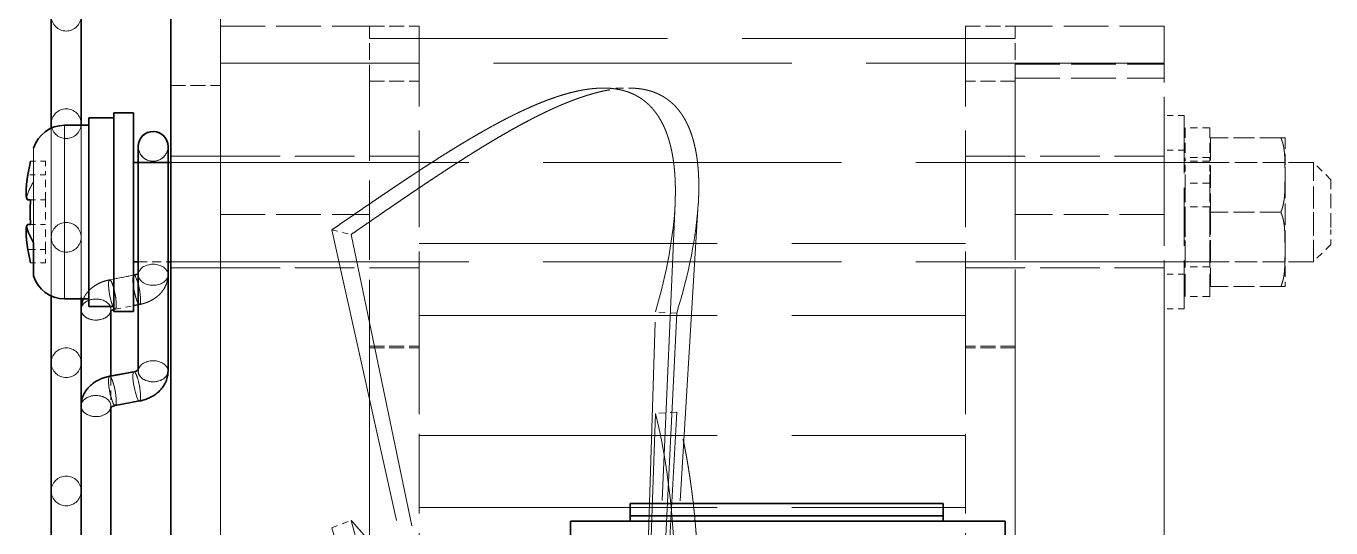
# Model space of a CAD drawing. Extents: x 23 to 587, y 4 to 413.
# Drawn here: x 453.18 to 479.45, y 228.06 to 238.17 of the extents above; entities that cross this region are included whole.
import ezdxf

# ---------------------------------------------------------------- set-up
doc = ezdxf.new("R2010")
doc.units = 0
doc.linetypes.add('DASHED', pattern=[15, 12, -3])
doc.layers.get('0').update_dxf_attribs({"lineweight": 13})

# ---------------------------------------------------------------- blocks, each defined once
blk = doc.blocks.new('BLOCK437')
at = {"color": 7, "lineweight": 35}
for p, q in [((-115.8, 222.8), (-115.8, 89.442)), ((-120.608, 104.284), (-120.608, 202.516)), ((-120.608, 104.284), (-120.608, 202.516)), ((-119.408, 108.716), (-119.408, 198.084)), ((-119.408, 108.716), (-119.408, 198.084)), ((-119.408, 108.716), (-119.408, 198.084)), ((-119.408, 108.716), (-119.408, 198.084)), ((-119.408, 198.084), (-119.408, 154.523)), ((-118.208, 198.034), (-118.208, 154.523)), ((-118.208, 198.034), (-118.208, 158.412)), ((-118.208, 198.034), (-118.208, 158.412)), ((-118.208, 198.034), (-118.208, 154.523)), ((-119.408, 112.138), (-119.408, 194.662))]:
    blk.add_line(p, q, dxfattribs=at)
at = {"color": 7, "linetype": 'DASHED', "lineweight": 13}
for p, q in [((-113.8, 89.442), (-113.8, 222.8)), ((-113.8, 222.7), (-113.8, 89.442)), ((-120.608, 213.8), (-120.608, 93)), ((-107.8, 212.9), (-81.8, 212.9)), ((-75.8, 211.9), (-113.8, 211.9)), ((-81.8, 176.581), (-81.8, 211.304)), ((-120.608, 209.464), (-120.608, 97.336)), ((-119.408, 209.4), (-119.408, 97.4)), ((-115.8, 207.9), (-69.793, 207.9)), ((-95.494, 206.26), (-96.797, 176.383)), ((-94.56, 206.235), (-96.391, 176.372)), ((-113.8, 101), (-113.8, 205.8)), ((-107.8, 101), (-107.8, 205.8)), ((-81.8, 101), (-81.8, 205.8)), ((-75.8, 101), (-75.8, 205.8)), ((-120.608, 204.885), (-120.608, 101.915)), ((-120.608, 101.915), (-120.608, 204.885)), ((-109.316, 205.184), (-102.807, 175.915)), ((-108.534, 205), (-102.467, 175.835)), ((-105.8, 204.634), (-83.8, 204.634)), ((-105.8, 204.634), (-83.8, 204.634)), ((-115.8, 203.9), (-69.793, 203.9)), ((-119.408, 202.042), (-119.408, 154.519)), ((-119.408, 201.973), (-119.408, 154.52)), ((-119.408, 201.973), (-119.408, 158.412)), ((-105.8, 201.733), (-83.8, 201.733)), ((-105.8, 201.733), (-83.8, 201.733)), ((-97.142, 174.479), (-96.287, 201.881)), ((-95.431, 201.832), (-96.77, 174.457)), ((-120.608, 106.97), (-120.608, 199.83)), ((-120.608, 199.83), (-120.608, 106.97)), ((-119.408, 199.83), (-119.408, 154.521)), ((-119.408, 198.086), (-119.408, 158.412)), ((-119.408, 198.084), (-119.408, 154.523)), ((-97.142, 172.698), (-96.287, 197.786)), ((-95.431, 197.843), (-96.77, 172.723)), ((-105.8, 196.898), (-83.8, 196.898)), ((-105.8, 196.898), (-83.8, 196.898)), ((-120.608, 112.138), (-120.608, 194.662)), ((-120.608, 194.662), (-120.608, 112.138)), ((-119.408, 194.662), (-119.408, 154.521)), ((-105.8, 193.998), (-83.8, 193.998)), ((-105.8, 193.998), (-83.8, 193.998)), ((-108.534, 193.475), (-102.467, 170.824)), ((-109.316, 193.172), (-102.807, 170.692))]:
    blk.add_line(p, q, dxfattribs=at)
at = {"color": 7, "lineweight": 13}
blk.add_line((-113.8, 222.7), (-113.8, 89.442), dxfattribs=at)
at = {"color": 7, "lineweight": 35, "ltscale": 0.112897}
blk.add_line((-120.608, 209.284), (-120.608, 213.8), dxfattribs=at)
at = {"color": 7, "lineweight": 35, "ltscale": 0.109393}
blk.add_line((-119.408, 213.8), (-119.408, 209.424), dxfattribs=at)
at = {"color": 7, "lineweight": 35, "ltscale": 0.11}
blk.add_line((-119.408, 209.4), (-119.408, 213.8), dxfattribs=at)
at = {"color": 7, "linetype": 'DASHED', "lineweight": 13, "ltscale": 0.19}
for p, q in [((-113.8, 213.4), (-113.8, 205.8)), ((-75.8, 213.4), (-75.8, 205.8))]:
    blk.add_line(p, q, dxfattribs=at)
at = {"color": 7, "linetype": 'DASHED', "lineweight": 13, "ltscale": 0.15}
for p, q in [((-113.8, 213.4), (-107.8, 213.4)), ((-75.8, 213.4), (-81.8, 213.4)), ((-81.8, 211.87), (-75.8, 211.87)), ((-81.8, 211.304), (-75.8, 211.304)), ((-113.8, 205.8), (-107.8, 205.8)), ((-113.8, 205.8), (-107.8, 205.8)), ((-75.8, 205.8), (-81.8, 205.8)), ((-75.8, 205.8), (-81.8, 205.8))]:
    blk.add_line(p, q, dxfattribs=at)
at = {"color": 7, "linetype": 'DASHED', "lineweight": 13, "ltscale": 0.05565}
for p, q in [((-107.8, 211.174), (-107.8, 213.4)), ((-81.8, 211.174), (-81.8, 213.4))]:
    blk.add_line(p, q, dxfattribs=at)
at = {"color": 7, "linetype": 'DASHED', "lineweight": 13, "ltscale": 0.05}
for p, q in [((-107.8, 213.4), (-105.8, 213.4)), ((-107.8, 213.4), (-105.8, 213.4)), ((-83.8, 213.4), (-81.8, 213.4)), ((-83.8, 213.4), (-81.8, 213.4)), ((-107.8, 211.174), (-105.8, 211.174)), ((-107.8, 211.174), (-105.8, 211.174)), ((-81.8, 211.174), (-83.8, 211.174)), ((-81.8, 211.174), (-83.8, 211.174)), ((-115.8, 211), (-113.8, 211)), ((-115.8, 208.15), (-113.8, 208.15)), ((-115.8, 208.15), (-113.8, 208.15)), ((-113.8, 208.15), (-115.8, 208.15)), ((-113.8, 208.15), (-115.8, 208.15)), ((-115.8, 203.65), (-113.8, 203.65)), ((-115.8, 203.65), (-113.8, 203.65)), ((-113.8, 203.65), (-115.8, 203.65)), ((-113.8, 203.65), (-115.8, 203.65)), ((-107.8, 200.502), (-105.8, 200.502)), ((-107.8, 200.502), (-105.8, 200.502)), ((-107.8, 200.426), (-105.8, 200.426)), ((-107.8, 200.426), (-105.8, 200.426)), ((-81.8, 200.502), (-83.8, 200.502)), ((-81.8, 200.502), (-83.8, 200.502)), ((-81.8, 200.426), (-83.8, 200.426)), ((-81.8, 200.426), (-83.8, 200.426))]:
    blk.add_line(p, q, dxfattribs=at)
at = {"color": 7, "linetype": 'DASHED', "lineweight": 13, "ltscale": 0.32435}
for p, q in [((-105.8, 200.426), (-105.8, 213.4)), ((-83.8, 200.426), (-83.8, 213.4))]:
    blk.add_line(p, q, dxfattribs=at)
at = {"color": 7, "linetype": 'DASHED', "lineweight": 13, "ltscale": 0.014144}
blk.add_line((-81.8, 211.87), (-81.8, 211.304), dxfattribs=at)
at = {"color": 7, "linetype": 'DASHED', "lineweight": 13, "ltscale": 0.266794}
for p, q in [((-107.8, 211.174), (-107.8, 200.502)), ((-81.8, 211.174), (-81.8, 200.502)), ((-105.8, 189.754), (-105.8, 200.426)), ((-83.8, 189.754), (-83.8, 200.426))]:
    blk.add_line(p, q, dxfattribs=at)
at = {"color": 7, "linetype": 'DASHED', "lineweight": 13, "ltscale": 0.025788}
blk.add_line((-98.385, 210.9), (-97.354, 210.9), dxfattribs=at)
at = {"color": 7, "lineweight": 35, "ltscale": 0.140545}
blk.add_line((-119.093, 204.078), (-119.093, 209.7), dxfattribs=at)
at = {"color": 7, "lineweight": 35, "ltscale": 0.025}
for p, q in [((-119.093, 209.7), (-118.093, 209.7)), ((-119.093, 202.1), (-118.093, 202.1))]:
    blk.add_line(p, q, dxfattribs=at)
at = {"color": 7, "lineweight": 35, "ltscale": 0.147943}
for p, q in [((-118.093, 203.982), (-118.093, 209.9)), ((-117.293, 203.982), (-117.293, 209.9))]:
    blk.add_line(p, q, dxfattribs=at)
at = {"color": 7, "lineweight": 35, "ltscale": 0.02}
for p, q in [((-118.093, 209.9), (-117.293, 209.9)), ((-118.093, 201.9), (-117.293, 201.9))]:
    blk.add_line(p, q, dxfattribs=at)
at = {"color": 7, "linetype": 'DASHED', "lineweight": 13, "ltscale": 0.02}
for p, q in [((-75, 209.8), (-75.8, 209.8)), ((-75, 208.4), (-75.8, 208.4)), ((-75, 203.4), (-75.8, 203.4)), ((-75, 202), (-75.8, 202))]:
    blk.add_line(p, q, dxfattribs=at)
at = {"color": 7, "linetype": 'DASHED', "lineweight": 13, "ltscale": 0.195}
for p, q in [((-75.8, 209.8), (-75.8, 202)), ((-75, 209.8), (-75, 202))]:
    blk.add_line(p, q, dxfattribs=at)
at = {"color": 7, "lineweight": 35, "ltscale": 0.004501}
blk.add_line((-120.608, 209.284), (-120.608, 209.464), dxfattribs=at)
at = {"color": 7, "linetype": 'DASHED', "lineweight": 13, "ltscale": 0.169208}
blk.add_line((-120.608, 202.516), (-120.608, 209.284), dxfattribs=at)
at = {"color": 7, "linetype": 'DASHED', "lineweight": 13, "ltscale": 0.169207}
blk.add_line((-120.608, 202.516), (-120.608, 209.284), dxfattribs=at)
at = {"color": 7, "linetype": 'DASHED', "lineweight": 13, "ltscale": 0.04555}
blk.add_line((-120.072, 207.578), (-120.072, 209.4), dxfattribs=at)
at = {"color": 7, "lineweight": 13, "ltscale": 0.12945}
blk.add_line((-120.072, 204.222), (-120.072, 209.4), dxfattribs=at)
at = {"color": 7, "lineweight": 35, "ltscale": 0.024475}
for p, q in [((-120.072, 209.4), (-119.093, 209.4)), ((-120.072, 202.4), (-119.093, 202.4))]:
    blk.add_line(p, q, dxfattribs=at)
at = {"color": 7, "lineweight": 35, "ltscale": 0.001604}
for p, q in [((-119.408, 209.464), (-119.408, 209.4)), ((-119.408, 209.4), (-119.408, 209.464))]:
    blk.add_line(p, q, dxfattribs=at)
at = {"color": 7, "linetype": 'DASHED', "lineweight": 13, "ltscale": 0.174281}
blk.add_line((-119.408, 209.424), (-119.408, 202.453), dxfattribs=at)
at = {"color": 7, "linetype": 'DASHED', "lineweight": 13, "ltscale": 0.175}
blk.add_line((-119.408, 202.4), (-119.408, 209.4), dxfattribs=at)
blk.add_line((-119.408, 202.4), (-119.408, 209.4), dxfattribs=at)
at = {"color": 7, "linetype": 'DASHED', "lineweight": 13, "ltscale": 0.033579}
for p, q in [((-74.962, 209.3), (-74.962, 207.957)), ((-73.962, 209.3), (-73.962, 207.957))]:
    blk.add_line(p, q, dxfattribs=at)
at = {"color": 7, "linetype": 'DASHED', "lineweight": 13, "ltscale": 0.025}
for p, q in [((-73.962, 209.3), (-74.962, 209.3)), ((-73.962, 208.1), (-74.962, 208.1)), ((-73.962, 207.957), (-74.962, 207.957)), ((-120.843, 206.4), (-120.843, 207.4)), ((-73.962, 207.072), (-74.962, 207.072)), ((-120.843, 206.4), (-120.843, 205.4)), ((-73.962, 206.115), (-74.962, 206.115)), ((-120.843, 204.4), (-120.843, 205.4)), ((-73.962, 203.7), (-74.962, 203.7)), ((-73.962, 202.5), (-74.962, 202.5))]:
    blk.add_line(p, q, dxfattribs=at)
at = {"color": 7, "lineweight": 35, "ltscale": 0.06875}
for p, q in [((-117.108, 208.55), (-117.108, 205.8)), ((-115.908, 208.55), (-115.908, 205.8))]:
    blk.add_line(p, q, dxfattribs=at)
at = {"color": 7, "linetype": 'DASHED', "lineweight": 13, "ltscale": 0.020136}
for p, q in [((-117.108, 207.745), (-117.108, 208.55)), ((-117.108, 208.55), (-117.108, 207.745))]:
    blk.add_line(p, q, dxfattribs=at)
at = {"color": 7, "linetype": 'DASHED', "lineweight": 13, "ltscale": 0.117364}
blk.add_line((-117.108, 203.855), (-117.108, 208.55), dxfattribs=at)
at = {"color": 7, "lineweight": 35, "ltscale": 0.01625}
blk.add_line((-115.908, 207.9), (-115.908, 208.55), dxfattribs=at)
at = {"color": 7, "lineweight": 35, "ltscale": 0.016266}
blk.add_line((-115.908, 208.55), (-115.908, 207.899), dxfattribs=at)
at = {"color": 7, "lineweight": 35, "ltscale": 0.016251}
blk.add_line((-115.908, 207.9), (-115.908, 208.55), dxfattribs=at)
at = {"color": 7, "linetype": 'DASHED', "lineweight": 13, "ltscale": 0.075}
for p, q in [((-73.94, 208.9), (-73.94, 205.9)), ((-70.94, 207.9), (-73.94, 207.9)), ((-73.94, 205.9), (-73.94, 202.9)), ((-70.94, 203.9), (-73.94, 203.9))]:
    blk.add_line(p, q, dxfattribs=at)
at = {"color": 7, "linetype": 'DASHED', "lineweight": 13, "ltscale": 0.070753}
for p, q in [((-71.109, 208.9), (-73.94, 208.9)), ((-71.109, 205.9), (-73.94, 205.9)), ((-71.109, 205.9), (-73.94, 205.9)), ((-71.109, 202.9), (-73.94, 202.9))]:
    blk.add_line(p, q, dxfattribs=at)
at = {"color": 7, "linetype": 'DASHED', "lineweight": 13, "ltscale": 0.004247}
for p, q in [((-71.109, 208.9), (-70.94, 208.9)), ((-70.94, 202.9), (-71.109, 202.9))]:
    blk.add_line(p, q, dxfattribs=at)
at = {"color": 7, "linetype": 'DASHED', "lineweight": 13, "ltscale": 0.037495}
blk.add_line((-70.94, 208.9), (-70.94, 207.4), dxfattribs=at)
at = {"color": 7, "linetype": 'DASHED', "lineweight": 13, "ltscale": 0.033466}
blk.add_line((-121.318, 207.133), (-121.318, 208.471), dxfattribs=at)
at = {"color": 7, "lineweight": 13, "ltscale": 0.095106}
blk.add_line((-121.318, 204.667), (-121.318, 208.471), dxfattribs=at)
at = {"color": 7, "linetype": 'DASHED', "lineweight": 13, "ltscale": 0.2}
for p, q in [((-113.8, 208.15), (-105.8, 208.15)), ((-113.8, 208.15), (-105.8, 208.15)), ((-83.8, 208.15), (-75.8, 208.15)), ((-83.8, 208.15), (-75.8, 208.15)), ((-113.8, 203.65), (-105.8, 203.65)), ((-113.8, 203.65), (-105.8, 203.65)), ((-83.8, 203.65), (-75.8, 203.65)), ((-83.8, 203.65), (-75.8, 203.65))]:
    blk.add_line(p, q, dxfattribs=at)
at = {"color": 7, "linetype": 'DASHED', "lineweight": 13, "ltscale": 0.014978}
for p, q in [((-120.843, 207.95), (-121.442, 207.95)), ((-120.843, 206.4), (-121.442, 206.4)), ((-120.843, 205.4), (-121.442, 205.4)), ((-120.843, 203.85), (-121.442, 203.85))]:
    blk.add_line(p, q, dxfattribs=at)
at = {"color": 7, "linetype": 'DASHED', "lineweight": 13, "ltscale": 0.01375}
for p, q in [((-120.843, 207.95), (-120.843, 207.4)), ((-120.843, 204.4), (-120.843, 203.85))]:
    blk.add_line(p, q, dxfattribs=at)
at = {"color": 7, "linetype": 'DASHED', "lineweight": 13, "ltscale": 0.12945}
blk.add_line((-120.072, 202.4), (-120.072, 207.578), dxfattribs=at)
at = {"color": 7, "lineweight": 35, "ltscale": 0.037317}
blk.add_line((-117.293, 207.9), (-115.8, 207.9), dxfattribs=at)
at = {"color": 7, "linetype": 'DASHED', "lineweight": 13, "ltscale": 0.109234}
for p, q in [((-117.108, 203.375), (-117.108, 207.745)), ((-117.108, 207.745), (-117.108, 203.375)), ((-117.108, 199.486), (-117.108, 203.855))]:
    blk.add_line(p, q, dxfattribs=at)
at = {"color": 7, "linetype": 'DASHED', "lineweight": 13, "ltscale": 0.003886}
blk.add_line((-115.908, 207.745), (-115.908, 207.9), dxfattribs=at)
at = {"color": 7, "linetype": 'DASHED', "lineweight": 13, "ltscale": 0.099999}
blk.add_line((-115.908, 203.9), (-115.908, 207.9), dxfattribs=at)
at = {"color": 7, "linetype": 'DASHED', "lineweight": 13, "ltscale": 0.00387}
blk.add_line((-115.908, 207.899), (-115.908, 207.745), dxfattribs=at)
at = {"color": 7, "linetype": 'DASHED', "lineweight": 13, "ltscale": 0.096114}
blk.add_line((-115.908, 203.9), (-115.908, 207.745), dxfattribs=at)
at = {"color": 7, "linetype": 'DASHED', "lineweight": 13, "ltscale": 0.096115}
blk.add_line((-115.908, 207.745), (-115.908, 203.9), dxfattribs=at)
at = {"color": 7, "linetype": 'DASHED', "lineweight": 13, "ltscale": 0.022109}
for p, q in [((-74.962, 207.072), (-74.962, 207.957)), ((-73.962, 207.072), (-73.962, 207.957))]:
    blk.add_line(p, q, dxfattribs=at)
at = {"color": 7, "linetype": 'DASHED', "lineweight": 13, "ltscale": 0.073971}
for p, q in [((-69.793, 204.941), (-69.793, 207.9)), ((-69.793, 203.9), (-69.793, 206.859))]:
    blk.add_line(p, q, dxfattribs=at)
at = {"color": 7, "linetype": 'DASHED', "lineweight": 13, "ltscale": 0.024749}
for p, q in [((-69.093, 207.2), (-69.793, 207.9)), ((-69.093, 204.6), (-69.793, 203.9))]:
    blk.add_line(p, q, dxfattribs=at)
at = {"color": 7, "linetype": 'DASHED', "lineweight": 13, "ltscale": 0.01775}
for p, q in [((-120.843, 207.4), (-121.553, 207.4)), ((-120.843, 207.4), (-121.553, 207.4)), ((-120.843, 204.4), (-121.553, 204.4))]:
    blk.add_line(p, q, dxfattribs=at)
at = {"color": 7, "linetype": 'DASHED', "lineweight": 13, "ltscale": 0.095106}
blk.add_line((-121.318, 203.329), (-121.318, 207.133), dxfattribs=at)
at = {"color": 7, "linetype": 'DASHED', "lineweight": 13, "ltscale": 0.09304}
for p, q in [((-74.962, 207.422), (-74.962, 203.7)), ((-73.962, 207.422), (-73.962, 203.7))]:
    blk.add_line(p, q, dxfattribs=at)
at = {"color": 7, "linetype": 'DASHED', "lineweight": 13, "ltscale": 0.001533}
blk.add_line((-70.94, 207.4), (-70.94, 207.339), dxfattribs=at)
at = {"color": 7, "linetype": 'DASHED', "lineweight": 13, "ltscale": 0.072684}
blk.add_line((-70.94, 207.338), (-70.94, 204.431), dxfattribs=at)
at = {"color": 7, "linetype": 'DASHED', "lineweight": 13, "ltscale": 0.048081}
blk.add_line((-69.093, 205.277), (-69.093, 207.2), dxfattribs=at)
at = {"color": 7, "lineweight": 35, "ltscale": 0.002772}
for p, q in [((-121.442, 206.4), (-121.553, 206.4)), ((-121.442, 205.4), (-121.553, 205.4))]:
    blk.add_line(p, q, dxfattribs=at)
at = {"color": 7, "linetype": 'DASHED', "lineweight": 13, "ltscale": 0.090379}
for p, q in [((-74.962, 206.115), (-74.962, 202.5)), ((-73.962, 206.115), (-73.962, 202.5))]:
    blk.add_line(p, q, dxfattribs=at)
at = {"color": 7, "lineweight": 35, "ltscale": 0.048614}
for p, q in [((-117.108, 205.8), (-117.108, 203.855)), ((-115.908, 205.8), (-115.908, 203.855))]:
    blk.add_line(p, q, dxfattribs=at)
at = {"color": 7, "linetype": 'DASHED', "lineweight": 13, "ltscale": 0.062134}
for p, q in [((-119.408, 204.885), (-119.408, 202.4)), ((-119.408, 202.4), (-119.408, 204.885))]:
    blk.add_line(p, q, dxfattribs=at)
at = {"color": 7, "linetype": 'DASHED', "lineweight": 13, "ltscale": 0.020089}
blk.add_line((-109.316, 205.184), (-108.534, 205), dxfattribs=at)
at = {"color": 7, "linetype": 'DASHED', "lineweight": 13, "ltscale": 0.016919}
blk.add_line((-69.093, 204.6), (-69.093, 205.277), dxfattribs=at)
at = {"color": 7, "lineweight": 13, "ltscale": 0.00588}
blk.add_line((-121.318, 204.4), (-121.553, 204.4), dxfattribs=at)
at = {"color": 7, "lineweight": 35, "ltscale": 0.033466}
blk.add_line((-121.318, 203.329), (-121.318, 204.667), dxfattribs=at)
at = {"color": 7, "linetype": 'DASHED', "lineweight": 13, "ltscale": 0.01187}
blk.add_line((-120.843, 204.4), (-121.318, 204.4), dxfattribs=at)
at = {"color": 7, "linetype": 'DASHED', "lineweight": 13, "ltscale": 0.000770587}
blk.add_line((-70.94, 204.4), (-70.94, 204.431), dxfattribs=at)
at = {"color": 7, "linetype": 'DASHED', "lineweight": 13, "ltscale": 0.0007728}
blk.add_line((-70.94, 204.369), (-70.94, 204.4), dxfattribs=at)
at = {"color": 7, "linetype": 'DASHED', "lineweight": 13, "ltscale": 0.036724}
blk.add_line((-70.94, 204.369), (-70.94, 202.9), dxfattribs=at)
at = {"color": 7, "lineweight": 13, "ltscale": 0.04555}
blk.add_line((-120.072, 202.4), (-120.072, 204.222), dxfattribs=at)
at = {"color": 7, "lineweight": 35, "ltscale": 0.049454}
blk.add_line((-119.093, 202.1), (-119.093, 204.078), dxfattribs=at)
at = {"color": 7, "lineweight": 35, "ltscale": 0.052057}
for p, q in [((-118.093, 201.9), (-118.093, 203.982)), ((-117.293, 201.9), (-117.293, 203.982))]:
    blk.add_line(p, q, dxfattribs=at)
at = {"color": 7, "lineweight": 35, "ltscale": 0.004612}
blk.add_line((-117.293, 203.9), (-117.108, 203.9), dxfattribs=at)
at = {"color": 7, "linetype": 'DASHED', "lineweight": 13, "ltscale": 0.03}
blk.add_line((-117.108, 203.9), (-115.908, 203.9), dxfattribs=at)
at = {"color": 7, "lineweight": 35, "ltscale": 0.109234}
for p, q in [((-117.108, 203.855), (-117.108, 199.486)), ((-115.908, 203.855), (-115.908, 199.486)), ((-115.908, 199.486), (-115.908, 203.855))]:
    blk.add_line(p, q, dxfattribs=at)
at = {"color": 7, "lineweight": 35, "ltscale": 0.013121}
blk.add_line((-115.908, 203.375), (-115.908, 203.9), dxfattribs=at)
at = {"color": 7, "lineweight": 35, "ltscale": 0.013119}
blk.add_line((-115.908, 203.9), (-115.908, 203.375), dxfattribs=at)
at = {"color": 7, "lineweight": 35, "ltscale": 0.001114}
blk.add_line((-115.908, 203.855), (-115.908, 203.9), dxfattribs=at)
at = {"color": 7, "lineweight": 35, "ltscale": 0.002705}
blk.add_line((-115.908, 203.9), (-115.8, 203.9), dxfattribs=at)
at = {"color": 7, "linetype": 'DASHED', "lineweight": 13, "ltscale": 0.02461}
for p, q in [((-118.26, 203.171), (-117.293, 203.354)), ((-117.293, 203.354), (-118.26, 203.171))]:
    blk.add_line(p, q, dxfattribs=at)
at = {"color": 7, "lineweight": 35, "ltscale": 0.000324868}
blk.add_line((-117.293, 203.354), (-117.28, 203.356), dxfattribs=at)
at = {"color": 7, "lineweight": 35, "ltscale": 0.000324867}
blk.add_line((-117.28, 203.356), (-117.293, 203.354), dxfattribs=at)
at = {"color": 7, "lineweight": 35, "ltscale": 0.000300217}
blk.add_line((-115.908, 203.375), (-115.908, 203.363), dxfattribs=at)
at = {"color": 7, "lineweight": 35, "ltscale": 0.010278}
blk.add_line((-119.408, 202.453), (-119.408, 202.042), dxfattribs=at)
at = {"color": 7, "lineweight": 35, "ltscale": 0.01068}
blk.add_line((-119.408, 201.973), (-119.408, 202.4), dxfattribs=at)
at = {"color": 7, "lineweight": 35, "ltscale": 0.010676}
for p, q in [((-119.408, 201.973), (-119.408, 202.4)), ((-119.408, 202.4), (-119.408, 201.973))]:
    blk.add_line(p, q, dxfattribs=at)
at = {"color": 7, "lineweight": 35, "ltscale": 0.010681}
blk.add_line((-119.408, 201.973), (-119.408, 202.4), dxfattribs=at)
at = {"color": 7, "linetype": 'DASHED', "lineweight": 13, "ltscale": 0.097224}
blk.add_line((-119.408, 198.084), (-119.408, 201.973), dxfattribs=at)
at = {"color": 7, "linetype": 'DASHED', "lineweight": 13, "ltscale": 0.097227}
blk.add_line((-119.408, 198.084), (-119.408, 201.973), dxfattribs=at)
at = {"color": 7, "linetype": 'DASHED', "lineweight": 13, "ltscale": 0.09722}
blk.add_line((-119.408, 198.084), (-119.408, 201.973), dxfattribs=at)
at = {"color": 7, "lineweight": 35, "ltscale": 0.097188}
blk.add_line((-119.408, 201.973), (-119.408, 198.086), dxfattribs=at)
at = {"color": 7, "linetype": 'DASHED', "lineweight": 13, "ltscale": 0.00125}
for p, q in [((-118.208, 201.973), (-118.208, 201.923)), ((-118.208, 201.973), (-118.208, 201.923)), ((-118.208, 198.084), (-118.208, 198.034)), ((-118.208, 198.084), (-118.208, 198.034))]:
    blk.add_line(p, q, dxfattribs=at)
at = {"color": 7, "lineweight": 35, "ltscale": 0.065789}
blk.add_line((-118.208, 201.923), (-118.208, 199.292), dxfattribs=at)
at = {"color": 7, "lineweight": 35, "ltscale": 0.06579}
blk.add_line((-118.208, 201.923), (-118.208, 199.291), dxfattribs=at)
at = {"color": 7, "linetype": 'DASHED', "lineweight": 13, "ltscale": 0.001445}
blk.add_line((-118.093, 201.978), (-118.037, 201.992), dxfattribs=at)
at = {"color": 7, "linetype": 'DASHED', "lineweight": 13, "ltscale": 0.018926}
blk.add_line((-118.037, 201.992), (-117.293, 202.133), dxfattribs=at)
blk.add_line((-118.037, 201.992), (-117.293, 202.133), dxfattribs=at)
at = {"color": 7, "lineweight": 35, "ltscale": 0.004694}
blk.add_line((-117.293, 202.133), (-117.108, 202.168), dxfattribs=at)
at = {"color": 7, "lineweight": 35, "ltscale": 0.004692}
blk.add_line((-117.293, 202.133), (-117.108, 202.168), dxfattribs=at)
at = {"color": 7, "linetype": 'DASHED', "lineweight": 13, "ltscale": 0.001315}
blk.add_line((-117.108, 202.168), (-117.057, 202.177), dxfattribs=at)
at = {"color": 7, "linetype": 'DASHED', "lineweight": 13, "ltscale": 0.001317}
blk.add_line((-117.108, 202.168), (-117.057, 202.177), dxfattribs=at)
at = {"color": 7, "linetype": 'DASHED', "lineweight": 13, "ltscale": 0.02144}
blk.add_line((-95.431, 201.832), (-96.287, 201.88), dxfattribs=at)
at = {"color": 7, "linetype": 'DASHED', "lineweight": 13, "ltscale": 0.043647}
blk.add_line((-119.408, 198.084), (-119.408, 199.83), dxfattribs=at)
at = {"color": 7, "lineweight": 35, "ltscale": 0.024935}
for p, q in [((-117.28, 199.467), (-118.26, 199.282)), ((-117.057, 198.288), (-118.037, 198.103)), ((-118.037, 198.103), (-117.057, 198.288))]:
    blk.add_line(p, q, dxfattribs=at)
at = {"color": 7, "linetype": 'DASHED', "lineweight": 13, "ltscale": 0.001313}
blk.add_line((-118.208, 199.292), (-118.26, 199.282), dxfattribs=at)
at = {"color": 7, "lineweight": 35, "ltscale": 0.023622}
blk.add_line((-117.28, 199.467), (-118.208, 199.292), dxfattribs=at)
at = {"color": 7, "linetype": 'DASHED', "lineweight": 13, "ltscale": 0.031438}
blk.add_line((-118.208, 199.292), (-118.208, 198.034), dxfattribs=at)
at = {"color": 7, "linetype": 'DASHED', "lineweight": 13, "ltscale": 0.031437}
blk.add_line((-118.208, 199.291), (-118.208, 198.034), dxfattribs=at)
at = {"color": 7, "linetype": 'DASHED', "lineweight": 13, "ltscale": 0.021454}
blk.add_line((-95.431, 197.843), (-96.287, 197.785), dxfattribs=at)
at = {"color": 7, "lineweight": 35, "ltscale": 0.0125}
for p, q in [((-97.3, 193.662), (-97.3, 194.162)), ((-84.7, 193.662), (-84.7, 194.162))]:
    blk.add_line(p, q, dxfattribs=at)
at = {"color": 7, "lineweight": 35, "ltscale": 0.315}
for p, q in [((-84.7, 194.162), (-97.3, 194.162)), ((-84.7, 193.662), (-97.3, 193.662))]:
    blk.add_line(p, q, dxfattribs=at)
at = {"color": 7, "linetype": 'DASHED', "lineweight": 13, "ltscale": 0.020972}
blk.add_line((-109.316, 193.172), (-108.534, 193.475), dxfattribs=at)
at = {"color": 7, "lineweight": 35, "ltscale": 0.4375}
blk.add_line((-82.2, 193.45), (-99.7, 193.45), dxfattribs=at)
at = {"color": 7, "lineweight": 35, "ltscale": 0.44375}
for p, q in [((-99.7, 175.7), (-99.7, 193.45)), ((-82.2, 175.7), (-82.2, 193.45))]:
    blk.add_line(p, q, dxfattribs=at)
at = {"color": 7, "lineweight": 35, "ltscale": 0.005293}
for p, q in [((-97.3, 193.662), (-97.3, 193.45)), ((-84.7, 193.45), (-84.7, 193.662))]:
    blk.add_line(p, q, dxfattribs=at)
at = {"color": 7, "linetype": 'DASHED', "lineweight": 13}
for centre, radius, start, end in [((-120.008, 213.8), 0.6, 180, 360), ((-120.008, 209.464), 0.6, 90, 270), ((-120.008, 209.464), 0.6, 270, 450), ((-116.508, 208.55), 0.6, 175.9521, 360), ((-116.508, 208.55), 0.6, 180, 270), ((-116.508, 208.55), 0.6, 270, 0), ((-120.008, 204.885), 0.6, 90, 270), ((-120.008, 204.885), 0.6, 270, 450), ((-112.694, 205.9), 8.985, 189.6088, 193.1872), ((-118.334, 201.969), 0.125, 330.7807, 1.7226), ((-120.008, 199.83), 0.6, 90, 270), ((-120.008, 199.83), 0.6, 270, 450), ((-118.334, 198.08), 0.125, 330.6875, 1.7098), ((-120.008, 194.662), 0.6, 90, 270), ((-120.008, 194.662), 0.6, 270, 450)]:
    blk.add_arc(centre, radius, start, end, dxfattribs=at)
at = {"color": 7, "lineweight": 35}
for centre, radius, start, end in [((-120.072, 208.1), 1.3, 89.9994, 163.3988), ((-116.508, 208.55), 0.6, 90, 180), ((-116.508, 208.55), 0.6, 360, 535.9521), ((-116.508, 208.55), 0.6, 0, 90), ((-112.694, 205.9), 8.985, 166.8128, 170.3912), ((-112.694, 205.9), 8.985, 166.8128, 170.3912), ((-112.688, 205.9), 8.769, 176.7311, 183.2689), ((-112.688, 205.9), 8.769, 176.7311, 183.2689), ((-112.694, 205.9), 8.985, 189.6088, 193.1872), ((-120.072, 203.7), 1.3, 196.6012, 270.0006), ((-117.345, 203.773), 0.421, 278.8716, 304.2165), ((-117.345, 203.773), 0.421, 278.8712, 304.2183), ((-118.346, 201.971), 1.063, 156.205, 179.9008), ((-118.021, 201.678), 0.308, 103.5106, 131.52), ((-117.345, 199.884), 0.421, 278.858, 304.2382), ((-117.345, 199.884), 0.421, 278.858, 304.2382)]:
    blk.add_arc(centre, radius, start, end, dxfattribs=at)
at = {"color": 7, "linetype": 'DASHED', "lineweight": 13}
for centre, major_axis, ratio, start_param, end_param in [((-112.693, 205.9), (9, 0), 0.479426, 2.851841, 3.00411), ((-102.475, 199.192), (-5.505, -11.257), 0.382968, 1.992847, 2.420966), ((-101.661, 199.14), (-5.707, -11.316), 0.376554, 1.99433, 2.42205), ((-117.168, 202.767), (-0.112, 0.59), 0.183013, 3.141593, 9.424778), ((-117.168, 202.767), (0.112, -0.59), 0.183013, 3.26859, 4.550691), ((-117.168, 202.767), (0.112, -0.59), 0.183013, 5.878091, 9.424777), ((-116.508, 203.375), (0.6, 0), 0.707107, 1.570796326794896, 7.853981633974458), ((-116.508, 203.375), (-0.6, 0), 0.707107, 6.283185307179567, 12.56637061435915), ((-118.148, 202.581), (0.112, -0.59), 0.183013, 5.845956, 10.960913), ((-118.148, 202.581), (-0.112, 0.59), 0.183013, 3.90966, 10.192845), ((-118.808, 201.973), (0.6, 0), 0.707107, 6.155697, 9.424778), ((-118.808, 201.973), (-0.6, 0), 0.707107, 4.712389, 10.995574), ((-118.148, 202.581), (0.112, -0.59), 0.183013, 4.677728, 5.631999), ((-116.508, 199.486), (-0.6, 0), 0.707107, 3.141593, 6.283185), ((-116.508, 199.486), (0.6, 0), 0.707107, 6.283185307179491, 12.56637061435901), ((-118.148, 198.692), (0.112, -0.59), 0.183013, 3.90966, 10.192845), ((-118.148, 198.692), (-0.112, 0.59), 0.183013, 3.90966, 6.283185), ((-117.168, 198.878), (0.112, -0.59), 0.183013, 1.570796326794873, 7.853981633974459), ((-117.168, 198.878), (-0.112, 0.59), 0.183013, 4.677728, 6.283185), ((-117.168, 198.878), (-0.112, 0.59), 0.183013, 3.141592, 4.677728), ((-118.808, 198.084), (-0.6, 0), 0.707107, 3.014164, 6.283185), ((-118.808, 198.084), (0.6, 0), 0.707107, 4.712389, 10.995574), ((-118.148, 198.692), (-0.112, 0.59), 0.183013, 3.141592, 3.90966), ((-154.835, 119.702), (-53.505, -85.959), 0.298836, 2.632158, 2.858809)]:
    blk.add_ellipse(centre, major_axis=major_axis, ratio=ratio, start_param=start_param, end_param=end_param, dxfattribs=at)
at = {"color": 7, "lineweight": 35}
for centre, major_axis, ratio, start_param, end_param in [((-121.368, 207.47), (-0.189, -1.07), 0.158797, 5.895116, 6.311273), ((-121.368, 204.33), (0.189, -1.07), 0.158797, 3.113505, 3.529661), ((-112.693, 205.9), (-9, 0), 0.479426, 0.137482, 0.289752)]:
    blk.add_ellipse(centre, major_axis=major_axis, ratio=ratio, start_param=start_param, end_param=end_param, dxfattribs=at)
at = {"color": 7, "lineweight": 13}
for centre, major_axis, ratio, start_param, end_param in [((-117.168, 202.767), (0.112, -0.59), 0.183013, 3.141592, 3.26859), ((-117.168, 202.767), (0.112, -0.59), 0.183013, 4.550691, 5.878091), ((-118.808, 201.973), (0.6, 0), 0.707107, 3.141593, 6.155697), ((-118.148, 202.581), (0.112, -0.59), 0.183013, 5.631999, 5.845956), ((-118.148, 198.692), (-0.112, 0.59), 0.183013, 6.283185, 9.424777), ((-117.168, 198.878), (-0.112, 0.59), 0.183013, 6.283185, 9.424777), ((-116.508, 199.486), (-0.6, 0), 0.707107, 0, 3.141593), ((-118.808, 198.084), (-0.6, 0), 0.707107, 6.283185, 9.297349)]:
    blk.add_ellipse(centre, major_axis=major_axis, ratio=ratio, start_param=start_param, end_param=end_param, dxfattribs=at)
at = {"color": 7, "linetype": 'DASHED', "lineweight": 13}
for points, degree, knots in [([(-108.534, 205), (-107.131, 205.97), (-105.785, 206.901), (-104.491, 207.772), (-103.018, 208.704), (-101.639, 209.461), (-101.424, 209.576), (-100.987, 209.802), (-100.56, 210.006), (-100.353, 210.101), (-99.945, 210.28), (-99.55, 210.433), (-99.357, 210.503), (-98.805, 210.688), (-98.286, 210.815), (-97.959, 210.871), (-97.648, 210.9), (-97.354, 210.9)], 5, [0, 0, 0, 0, 0, 0, 18.745404, 18.745404, 18.745404, 22.411553, 22.411553, 22.411553, 26.027834, 26.027834, 26.027834, 29.597216, 29.597216, 29.597216, 36.459504, 36.459504, 36.459504, 36.459504, 36.459504, 36.459504]), ([(-98.386, 210.9), (-98.781, 210.9), (-99.205, 210.849), (-99.655, 210.749), (-100.455, 210.505), (-101.319, 210.142), (-101.682, 209.975), (-102.052, 209.792), (-102.429, 209.595)], 5, [0, 0, 0, 0, 0, 0, 9.131099, 9.131099, 9.131099, 15.365761, 15.365761, 15.365761, 15.365761, 15.365761, 15.365761]), ([(-95.494, 206.26), (-95.486, 206.434), (-95.482, 206.606), (-95.481, 206.775), (-95.492, 207.593), (-95.585, 208.334), (-95.714, 208.861), (-95.987, 209.544), (-96.381, 210.066), (-96.525, 210.22), (-96.76, 210.423), (-97.025, 210.582), (-97.116, 210.63), (-97.399, 210.76), (-97.707, 210.845), (-97.923, 210.882), (-98.149, 210.9), (-98.386, 210.9)], 5, [0, 0, 0, 0, 0, 0, 2.842513, 2.842513, 2.842513, 14.013329, 14.013329, 14.013329, 19.532086, 19.532086, 19.532086, 22.286954, 22.286954, 22.286954, 27.750474, 27.750474, 27.750474, 27.750474, 27.750474, 27.750474]), ([(-97.354, 210.9), (-97.116, 210.9), (-96.889, 210.881), (-96.672, 210.843), (-96.366, 210.756), (-96.087, 210.624), (-95.997, 210.575), (-95.824, 210.468), (-95.663, 210.34), (-95.586, 210.271), (-95.291, 209.976), (-95.051, 209.605), (-94.903, 209.287), (-94.666, 208.57), (-94.552, 207.713), (-94.526, 207.249), (-94.528, 206.755), (-94.56, 206.235)], 5, [0, 0, 0, 0, 0, 0, 5.552417, 5.552417, 5.552417, 8.318978, 8.318978, 8.318978, 11.084333, 11.084333, 11.084333, 19.415796, 19.415796, 19.415796, 27.884448, 27.884448, 27.884448, 27.884448, 27.884448, 27.884448]), ([(-70.94, 207.4), (-70.94, 207.52), (-70.94, 207.64), (-70.94, 207.76), (-70.943, 207.987), (-70.955, 208.217), (-70.964, 208.324), (-70.987, 208.506), (-71.03, 208.686), (-71.051, 208.759), (-71.077, 208.83), (-71.109, 208.9)], 5, [0.099738, 0.099738, 0.099738, 0.099738, 0.099738, 0.099738, 1.076526, 1.076526, 1.076526, 1.934266, 1.934266, 1.934266, 2.519699, 2.519699, 2.519699, 2.519699, 2.519699, 2.519699]), ([(-71.109, 208.9), (-71.077, 208.83), (-71.051, 208.759), (-71.03, 208.686), (-70.987, 208.506), (-70.964, 208.324), (-70.955, 208.217), (-70.943, 207.994), (-70.94, 207.773), (-70.94, 207.658), (-70.94, 207.545), (-70.94, 207.431)], 5, [0, 0, 0, 0, 0, 0, 0.585428, 0.585428, 0.585428, 1.443158, 1.443158, 1.443158, 2.370884, 2.370884, 2.370884, 2.370884, 2.370884, 2.370884]), ([(-70.94, 207.369), (-70.94, 207.255), (-70.94, 207.142), (-70.94, 207.028), (-70.943, 206.807), (-70.955, 206.584), (-70.964, 206.476), (-70.987, 206.294), (-71.03, 206.114), (-71.051, 206.041), (-71.077, 205.97), (-71.109, 205.9)], 5, [2.471632, 2.471632, 2.471632, 2.471632, 2.471632, 2.471632, 3.399537, 3.399537, 3.399537, 4.257277, 4.257277, 4.257277, 4.84271, 4.84271, 4.84271, 4.84271, 4.84271, 4.84271]), ([(-70.94, 207.339), (-70.94, 207.219), (-70.94, 207.099), (-70.941, 206.978), (-70.945, 206.754), (-70.96, 206.528), (-70.97, 206.423), (-70.995, 206.254), (-71.038, 206.087), (-71.058, 206.023), (-71.081, 205.961), (-71.109, 205.9)], 5, [0, 0, 0, 0, 0, 0, 0.975988, 0.975988, 0.975988, 1.808297, 1.808297, 1.808297, 2.320107, 2.320107, 2.320107, 2.320107, 2.320107, 2.320107]), ([(-70.94, 204.431), (-70.94, 204.545), (-70.94, 204.658), (-70.94, 204.772), (-70.943, 204.994), (-70.955, 205.217), (-70.964, 205.324), (-70.987, 205.506), (-71.03, 205.686), (-71.051, 205.759), (-71.077, 205.83), (-71.109, 205.9)], 5, [2.471632, 2.471632, 2.471632, 2.471632, 2.471632, 2.471632, 3.399537, 3.399537, 3.399537, 4.257277, 4.257277, 4.257277, 4.84271, 4.84271, 4.84271, 4.84271, 4.84271, 4.84271]), ([(-70.94, 204.461), (-70.94, 204.581), (-70.94, 204.701), (-70.941, 204.822), (-70.945, 205.046), (-70.96, 205.272), (-70.97, 205.377), (-70.995, 205.546), (-71.038, 205.713), (-71.058, 205.777), (-71.081, 205.839), (-71.109, 205.9)], 5, [0, 0, 0, 0, 0, 0, 0.975988, 0.975988, 0.975988, 1.808297, 1.808297, 1.808297, 2.320107, 2.320107, 2.320107, 2.320107, 2.320107, 2.320107]), ([(-121.608, 205.309), (-121.62, 205.249), (-121.622, 205.183), (-121.624, 205.125), (-121.623, 205.014), (-121.611, 204.852), (-121.606, 204.796), (-121.597, 204.703), (-121.577, 204.552), (-121.57, 204.508), (-121.563, 204.459), (-121.553, 204.4)], 5, [0, 0, 0, 0, 0, 0, 4.289132, 4.289132, 4.289132, 6.44712, 6.44712, 6.44712, 7.177557, 7.177557, 7.177557, 7.177557, 7.177557, 7.177557]), ([(-70.94, 204.4), (-70.94, 204.28), (-70.94, 204.16), (-70.94, 204.04), (-70.943, 203.813), (-70.955, 203.584), (-70.964, 203.476), (-70.987, 203.294), (-71.03, 203.114), (-71.051, 203.041), (-71.077, 202.97), (-71.109, 202.9)], 5, [0.099738, 0.099738, 0.099738, 0.099738, 0.099738, 0.099738, 1.076526, 1.076526, 1.076526, 1.934266, 1.934266, 1.934266, 2.519699, 2.519699, 2.519699, 2.519699, 2.519699, 2.519699]), ([(-71.109, 202.9), (-71.077, 202.97), (-71.051, 203.041), (-71.03, 203.114), (-70.987, 203.294), (-70.964, 203.476), (-70.955, 203.584), (-70.943, 203.807), (-70.94, 204.028), (-70.94, 204.142), (-70.94, 204.255), (-70.94, 204.369)], 5, [0, 0, 0, 0, 0, 0, 0.585428, 0.585428, 0.585428, 1.443158, 1.443158, 1.443158, 2.370884, 2.370884, 2.370884, 2.370884, 2.370884, 2.370884]), ([(-117.108, 203.375), (-117.108, 203.384), (-117.108, 203.393), (-117.106, 203.402), (-117.103, 203.415), (-117.099, 203.427), (-117.096, 203.431), (-117.095, 203.437), (-117.091, 203.441), (-117.095, 203.437), (-117.097, 203.435), (-117.098, 203.434), (-117.099, 203.433), (-117.1, 203.432), (-117.103, 203.43), (-117.104, 203.428), (-117.106, 203.427), (-117.108, 203.425)], 5, [0, 0, 0, 0, 0, 0, 0.04430894, 0.04430894, 0.04430894, 0.06688693, 0.06688693, 0.06688693, 0.07352204, 0.07352204, 0.07352204, 0.07807304, 0.07807304, 0.07807304, 0.08924537, 0.08924537, 0.08924537, 0.08924537, 0.08924537, 0.08924537]), ([(-117.108, 203.375), (-117.108, 203.384), (-117.108, 203.393), (-117.106, 203.402), (-117.103, 203.415), (-117.099, 203.427), (-117.096, 203.431), (-117.095, 203.437), (-117.091, 203.441), (-117.095, 203.437), (-117.097, 203.435), (-117.098, 203.434), (-117.099, 203.433), (-117.1, 203.432), (-117.103, 203.43), (-117.104, 203.428), (-117.106, 203.427), (-117.108, 203.425)], 5, [0, 0, 0, 0, 0, 0, 0.04430652, 0.04430652, 0.04430652, 0.06688671, 0.06688671, 0.06688671, 0.07351928, 0.07351928, 0.07351928, 0.07806852, 0.07806852, 0.07806852, 0.08923774, 0.08923774, 0.08923774, 0.08923774, 0.08923774, 0.08923774]), ([(-115.908, 203.375), (-115.908, 203.339), (-115.912, 203.268), (-115.928, 203.162), (-115.955, 203.059), (-115.991, 202.961), (-116.036, 202.867), (-116.075, 202.802), (-116.115, 202.743), (-116.155, 202.689), (-116.216, 202.618), (-116.284, 202.55), (-116.359, 202.486), (-116.438, 202.428), (-116.521, 202.375), (-116.606, 202.328), (-116.693, 202.288), (-116.78, 202.253), (-116.871, 202.222), (-116.963, 202.197), (-117.025, 202.183), (-117.057, 202.177)], 3, [0, 0, 0, 0, 0.107128, 0.214376, 0.319932, 0.425806, 0.52892, 0.632464, 0.650696, 0.742186, 0.834061, 0.932128, 1.031354, 1.128225, 1.22554, 1.328557, 1.417935, 1.513496, 1.609416, 1.704872, 1.800602, 1.800602, 1.800602, 1.800602]), ([(-115.908, 203.363), (-115.909, 203.326), (-115.914, 203.251), (-115.933, 203.14), (-115.963, 203.033), (-116.005, 202.929), (-116.051, 202.843), (-116.09, 202.779), (-116.132, 202.72), (-116.182, 202.655), (-116.253, 202.58), (-116.329, 202.511), (-116.41, 202.448), (-116.497, 202.39), (-116.585, 202.339), (-116.676, 202.295), (-116.767, 202.258), (-116.862, 202.225), (-116.958, 202.198), (-117.024, 202.184), (-117.057, 202.177)], 3, [0, 0, 0, 0, 0.112458, 0.224625, 0.335544, 0.445717, 0.561002, 0.627863, 0.67061, 0.776619, 0.875826, 0.98036, 1.082661, 1.184603, 1.292729, 1.38818, 1.487126, 1.587905, 1.688073, 1.788506, 1.788506, 1.788506, 1.788506]), ([(-119.408, 201.973), (-119.408, 202.009), (-119.405, 202.08), (-119.388, 202.186), (-119.361, 202.289), (-119.325, 202.387), (-119.28, 202.481), (-119.242, 202.546), (-119.202, 202.605), (-119.162, 202.659), (-119.101, 202.73), (-119.032, 202.798), (-118.958, 202.862), (-118.879, 202.92), (-118.795, 202.973), (-118.71, 203.02), (-118.624, 203.061), (-118.537, 203.095), (-118.446, 203.126), (-118.354, 203.151), (-118.291, 203.165), (-118.26, 203.171)], 3, [0, 0, 0, 0, 0.107128, 0.214376, 0.319932, 0.425806, 0.52892, 0.632464, 0.650696, 0.742186, 0.834061, 0.932128, 1.031354, 1.128225, 1.22554, 1.328557, 1.417935, 1.513496, 1.609416, 1.704872, 1.800602, 1.800602, 1.800602, 1.800602]), ([(-119.318, 202.4), (-119.303, 202.434), (-119.273, 202.493), (-119.234, 202.559), (-119.191, 202.62), (-119.142, 202.684), (-119.071, 202.761), (-118.996, 202.831), (-118.914, 202.896), (-118.826, 202.955), (-118.737, 203.006), (-118.645, 203.051), (-118.553, 203.089), (-118.457, 203.123), (-118.359, 203.15), (-118.293, 203.165), (-118.26, 203.171)], 3, [0, 0, 0, 0, 0.112079, 0.197796, 0.22953, 0.337624, 0.437127, 0.542885, 0.646738, 0.749871, 0.858871, 0.956336, 1.056129, 1.158187, 1.259578, 1.361228, 1.361228, 1.361228, 1.361228]), ([(-118.208, 201.973), (-118.208, 201.967), (-118.209, 201.961), (-118.209, 201.955), (-118.211, 201.944), (-118.213, 201.933), (-118.215, 201.929), (-118.217, 201.923), (-118.22, 201.917), (-118.22, 201.916), (-118.222, 201.913), (-118.223, 201.91), (-118.226, 201.905), (-118.219, 201.915), (-118.218, 201.915), (-118.215, 201.917), (-118.21, 201.922), (-118.205, 201.925), (-118.203, 201.927), (-118.195, 201.933), (-118.186, 201.939), (-118.179, 201.943), (-118.148, 201.959), (-118.115, 201.972), (-118.089, 201.98), (-118.063, 201.987), (-118.037, 201.992)], 5, [0, 0, 0, 0, 0, 0, 0.0306492, 0.0306492, 0.0306492, 0.0546119, 0.0546119, 0.0546119, 0.0623627, 0.0623627, 0.0623627, 0.0704112, 0.0704112, 0.0704112, 0.0875156, 0.0875156, 0.0875156, 0.1013601, 0.1013601, 0.1013601, 0.1404703, 0.1404703, 0.1404703, 0.2758712, 0.2758712, 0.2758712, 0.2758712, 0.2758712, 0.2758712]), ([(-118.26, 199.282), (-118.291, 199.276), (-118.354, 199.262), (-118.446, 199.237), (-118.537, 199.206), (-118.624, 199.172), (-118.71, 199.131), (-118.795, 199.084), (-118.879, 199.031), (-118.958, 198.973), (-119.032, 198.909), (-119.101, 198.841), (-119.162, 198.77), (-119.202, 198.716), (-119.243, 198.655), (-119.283, 198.588), (-119.329, 198.491), (-119.365, 198.39), (-119.39, 198.288), (-119.405, 198.186), (-119.408, 198.118), (-119.408, 198.084)], 3, [0, 0, 0, 0, 0.09573, 0.191186, 0.287106, 0.382667, 0.472045, 0.575062, 0.672377, 0.769248, 0.868474, 0.966541, 1.058416, 1.149906, 1.168138, 1.276605, 1.384601, 1.491094, 1.597268, 1.698987, 1.800603, 1.800603, 1.800603, 1.800603]), ([(-117.108, 199.536), (-117.106, 199.538), (-117.105, 199.539), (-117.103, 199.541), (-117.101, 199.543), (-117.098, 199.544), (-117.098, 199.544), (-117.097, 199.545), (-117.096, 199.547), (-117.095, 199.547), (-117.094, 199.548), (-117.093, 199.551), (-117.091, 199.551), (-117.097, 199.548), (-117.094, 199.541), (-117.099, 199.538), (-117.103, 199.525), (-117.107, 199.512), (-117.108, 199.503), (-117.108, 199.495), (-117.108, 199.486)], 5, [0, 0, 0, 0, 0, 0, 0.01109545, 0.01109545, 0.01109545, 0.01595832, 0.01595832, 0.01595832, 0.01833591, 0.01833591, 0.01833591, 0.02211902, 0.02211902, 0.02211902, 0.04597341, 0.04597341, 0.04597341, 0.08899124, 0.08899124, 0.08899124, 0.08899124, 0.08899124, 0.08899124]), ([(-117.108, 199.536), (-117.106, 199.538), (-117.105, 199.539), (-117.103, 199.541), (-117.101, 199.543), (-117.098, 199.544), (-117.098, 199.544), (-117.097, 199.545), (-117.096, 199.547), (-117.095, 199.547), (-117.094, 199.548), (-117.093, 199.551), (-117.091, 199.551), (-117.097, 199.548), (-117.094, 199.541), (-117.099, 199.538), (-117.103, 199.525), (-117.107, 199.512), (-117.108, 199.503), (-117.108, 199.495), (-117.108, 199.486)], 5, [0, 0, 0, 0, 0, 0, 0.01109542, 0.01109542, 0.01109542, 0.01595827, 0.01595827, 0.01595827, 0.01833584, 0.01833584, 0.01833584, 0.02211894, 0.02211894, 0.02211894, 0.04597335, 0.04597335, 0.04597335, 0.08899116, 0.08899116, 0.08899116, 0.08899116, 0.08899116, 0.08899116]), ([(-118.037, 198.103), (-118.063, 198.098), (-118.089, 198.091), (-118.115, 198.083), (-118.148, 198.07), (-118.179, 198.054), (-118.186, 198.05), (-118.195, 198.044), (-118.203, 198.038), (-118.205, 198.036), (-118.21, 198.033), (-118.215, 198.028), (-118.218, 198.026), (-118.219, 198.026), (-118.227, 198.016), (-118.223, 198.021), (-118.221, 198.024), (-118.22, 198.027), (-118.219, 198.028), (-118.217, 198.034), (-118.214, 198.041), (-118.213, 198.045), (-118.211, 198.056), (-118.209, 198.067), (-118.209, 198.072), (-118.208, 198.078), (-118.208, 198.084)], 5, [0, 0, 0, 0, 0, 0, 0.1354009, 0.1354009, 0.1354009, 0.1745111, 0.1745111, 0.1745111, 0.1883556, 0.1883556, 0.1883556, 0.20546, 0.20546, 0.20546, 0.2138078, 0.2138078, 0.2138078, 0.2221953, 0.2221953, 0.2221953, 0.2467214, 0.2467214, 0.2467214, 0.275872, 0.275872, 0.275872, 0.275872, 0.275872, 0.275872]), ([(-94.797, 184.797), (-94.68, 186.027), (-94.594, 187.235), (-94.543, 188.41), (-94.522, 189.841), (-94.557, 191.223), (-94.566, 191.502), (-94.588, 192.031), (-94.619, 192.549), (-94.636, 192.806), (-94.676, 193.315), (-94.724, 193.819), (-94.749, 194.054), (-94.859, 195.008), (-95.002, 195.927), (-95.126, 196.588), (-95.269, 197.226), (-95.431, 197.843)], 5, [0, 0, 0, 0, 0, 0, 10.568861, 10.568861, 10.568861, 13.114136, 13.114136, 13.114136, 15.654696, 15.654696, 15.654696, 18.199785, 18.199785, 18.199785, 25.46515, 25.46515, 25.46515, 25.46515, 25.46515, 25.46515]), ([(-108.534, 193.475), (-107.177, 191.95), (-105.898, 190.3), (-104.696, 188.529), (-103.407, 186.368), (-102.22, 184.066), (-102.072, 183.772), (-101.776, 183.177), (-101.487, 182.574), (-101.344, 182.268), (-101.06, 181.652), (-100.782, 181.026), (-100.648, 180.716), (-100.375, 180.077), (-100.11, 179.431), (-99.979, 179.105), (-99.72, 178.451), (-99.47, 177.789), (-99.346, 177.457), (-98.963, 176.405), (-98.599, 175.339), (-98.359, 174.604), (-97.889, 173.095), (-97.455, 171.562), (-97.244, 170.778), (-96.834, 169.172), (-96.464, 167.544), (-96.286, 166.714), (-96.033, 165.452), (-95.804, 164.181), (-95.73, 163.754), (-95.585, 162.886), (-95.451, 162.017), (-95.388, 161.587), (-95.052, 159.195), (-94.803, 156.805), (-94.658, 154.857), (-94.572, 152.921), (-94.546, 151.003)], 5, [0, 0, 0, 0, 0, 0, 19.102378, 19.102378, 19.102378, 21.868408, 21.868408, 21.868408, 24.666278, 24.666278, 24.666278, 27.47658, 27.47658, 27.47658, 30.304796, 30.304796, 30.304796, 33.133012, 33.133012, 33.133012, 39.208594, 39.208594, 39.208594, 45.52105, 45.52105, 45.52105, 51.999377, 51.999377, 51.999377, 55.328673, 55.328673, 55.328673, 58.657276, 58.657276, 58.657276, 73.658185, 73.658185, 73.658185, 73.658185, 73.658185, 73.658185])]:
    blk.add_open_spline(points, degree=degree, knots=knots, dxfattribs=at)
blk.add_open_spline([(-102.429, 209.595), (-103.661, 208.95), (-104.973, 208.146), (-106.354, 207.227), (-107.802, 206.23), (-109.316, 205.184)], degree=5, dxfattribs=at)
at = {"color": 7, "lineweight": 35}
for points, degree, knots in [([(-121.608, 206.491), (-121.62, 206.551), (-121.622, 206.617), (-121.624, 206.675), (-121.623, 206.786), (-121.611, 206.948), (-121.606, 207.004), (-121.597, 207.097), (-121.577, 207.248), (-121.57, 207.292), (-121.563, 207.341), (-121.553, 207.4)], 5, [0, 0, 0, 0, 0, 0, 4.289132, 4.289132, 4.289132, 6.44712, 6.44712, 6.44712, 7.177557, 7.177557, 7.177557, 7.177557, 7.177557, 7.177557]), ([(-121.553, 206.4), (-121.561, 206.4), (-121.567, 206.403), (-121.572, 206.407), (-121.592, 206.428), (-121.601, 206.46), (-121.606, 206.48), (-121.622, 206.568), (-121.624, 206.667), (-121.624, 206.731), (-121.621, 206.845), (-121.603, 207.036), (-121.596, 207.097), (-121.586, 207.184), (-121.566, 207.32), (-121.562, 207.345), (-121.558, 207.371), (-121.553, 207.4)], 5, [0, 0, 0, 0, 0, 0, 0.540316, 0.540316, 0.540316, 2.32834, 2.32834, 2.32834, 6.813017, 6.813017, 6.813017, 8.576315, 8.576315, 8.576315, 8.934213, 8.934213, 8.934213, 8.934213, 8.934213, 8.934213]), ([(-121.553, 204.4), (-121.564, 204.464), (-121.572, 204.518), (-121.578, 204.564), (-121.602, 204.74), (-121.61, 204.841), (-121.616, 204.905), (-121.623, 205.044), (-121.623, 205.149), (-121.621, 205.201), (-121.617, 205.273), (-121.602, 205.338), (-121.597, 205.353), (-121.588, 205.376), (-121.573, 205.393), (-121.567, 205.397), (-121.561, 205.4), (-121.553, 205.4)], 5, [0, 0, 0, 0, 0, 0, 0.801158, 0.801158, 0.801158, 3.502002, 3.502002, 3.502002, 7.005225, 7.005225, 7.005225, 8.273051, 8.273051, 8.273051, 8.828128, 8.828128, 8.828128, 8.828128, 8.828128, 8.828128]), ([(-118.26, 199.282), (-118.291, 199.276), (-118.354, 199.262), (-118.446, 199.237), (-118.537, 199.206), (-118.624, 199.172), (-118.71, 199.131), (-118.795, 199.084), (-118.879, 199.031), (-118.958, 198.973), (-119.032, 198.909), (-119.101, 198.841), (-119.162, 198.77), (-119.202, 198.716), (-119.243, 198.655), (-119.283, 198.588), (-119.329, 198.491), (-119.365, 198.39), (-119.39, 198.288), (-119.405, 198.186), (-119.408, 198.118), (-119.408, 198.084)], 3, [0, 0, 0, 0, 0.09573, 0.191186, 0.287106, 0.382667, 0.472045, 0.575062, 0.672377, 0.769248, 0.868474, 0.966541, 1.058416, 1.149906, 1.168138, 1.276605, 1.384601, 1.491094, 1.597268, 1.698987, 1.800603, 1.800603, 1.800603, 1.800603]), ([(-117.057, 198.288), (-117.025, 198.294), (-116.963, 198.308), (-116.871, 198.333), (-116.78, 198.364), (-116.693, 198.399), (-116.606, 198.439), (-116.521, 198.486), (-116.438, 198.539), (-116.359, 198.597), (-116.284, 198.661), (-116.216, 198.729), (-116.155, 198.8), (-116.115, 198.854), (-116.074, 198.915), (-116.034, 198.982), (-115.988, 199.08), (-115.952, 199.18), (-115.927, 199.282), (-115.912, 199.384), (-115.908, 199.452), (-115.908, 199.486)], 3, [0, 0, 0, 0, 0.09573, 0.191186, 0.287106, 0.382667, 0.472045, 0.575062, 0.672377, 0.769248, 0.868474, 0.966541, 1.058416, 1.149906, 1.168138, 1.276605, 1.384601, 1.491094, 1.597268, 1.698987, 1.800603, 1.800603, 1.800603, 1.800603]), ([(-117.057, 198.288), (-117.025, 198.294), (-116.963, 198.308), (-116.871, 198.333), (-116.78, 198.364), (-116.693, 198.399), (-116.606, 198.439), (-116.521, 198.486), (-116.438, 198.539), (-116.359, 198.597), (-116.284, 198.661), (-116.216, 198.729), (-116.155, 198.8), (-116.115, 198.854), (-116.074, 198.915), (-116.034, 198.982), (-115.988, 199.08), (-115.952, 199.18), (-115.927, 199.282), (-115.912, 199.384), (-115.908, 199.452), (-115.908, 199.486)], 3, [0, 0, 0, 0, 0.09573, 0.191186, 0.287106, 0.382667, 0.472045, 0.575062, 0.672377, 0.769248, 0.868474, 0.966541, 1.058416, 1.149906, 1.168138, 1.276605, 1.384601, 1.491094, 1.597268, 1.698987, 1.800603, 1.800603, 1.800603, 1.800603]), ([(-118.037, 198.103), (-118.047, 198.101), (-118.067, 198.096), (-118.096, 198.088), (-118.123, 198.079), (-118.146, 198.07), (-118.167, 198.06), (-118.185, 198.05), (-118.2, 198.04), (-118.211, 198.032), (-118.218, 198.026), (-118.222, 198.022), (-118.224, 198.02), (-118.224, 198.019)], 3, [0, 0, 0, 0, 0.0318913, 0.0620744, 0.0904206, 0.1161797, 0.1380318, 0.1600776, 0.1772338, 0.1907676, 0.2007245, 0.2065692, 0.208585, 0.208585, 0.208585, 0.208585])]:
    blk.add_open_spline(points, degree=degree, knots=knots, dxfattribs=at)

msp = doc.modelspace()

# ---------------------------------------------------------------- block references
at = {"lineweight": 0, "xscale": 0.5, "yscale": 0.5, "zscale": 0.5}
msp.add_blockref('BLOCK437', (513.994, 131.474), dxfattribs=at)

doc.saveas('drawing.dxf')
